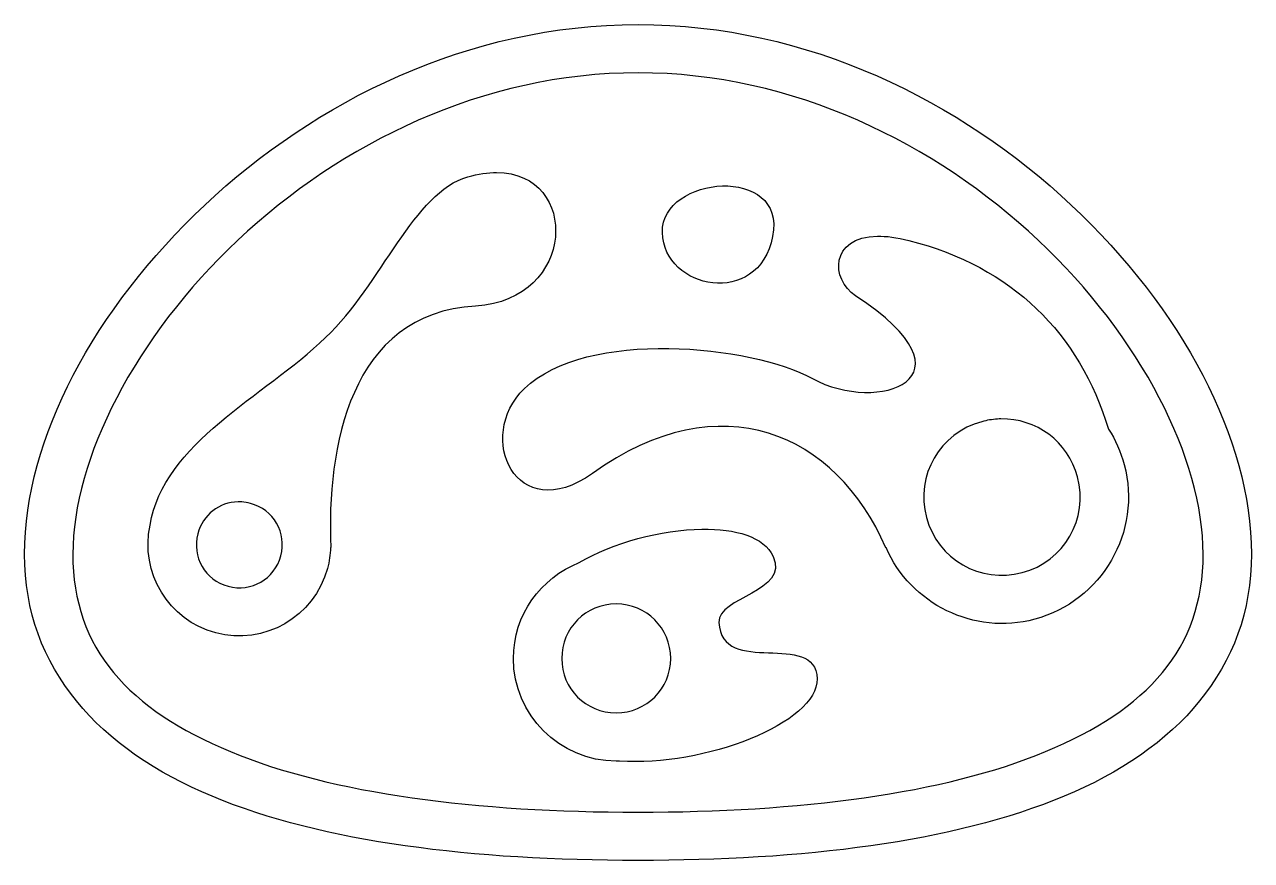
# Model space of a CAD drawing. Header units: centimetres. Extents: x -10 to 10, y -7 to 6.6.
import ezdxf

# ---------------------------------------------------------------- set-up
doc = ezdxf.new("R2010")
doc.units = ezdxf.units.CM
doc.header["$MEASUREMENT"] = 0
doc.layers.add('Layer 1', color=7, linetype='Continuous')

msp = doc.modelspace()

# ---------------------------------------------------------------- linework, layer by layer
at = {"layer": 'Layer 1'}
for points, knots in [([(-0.0369, 6.60325), (-2.81172, 6.60325), (-5.30486, 5.34858), (-7.10661, 3.65676), (-7.10661, 3.65676), (-8.90845, 1.9649), (-10.04783, -0.1618), (-10.04783, -2.04123), (-10.04783, -2.04123), (-10.04783, -3.92066), (-8.81206, -5.23756), (-6.98812, -5.99574), (-6.98812, -5.99574), (-5.16406, -6.75405), (-2.72165, -7.0434), (-0.03694, -7.0434), (-0.03694, -7.0434), (2.64777, -7.0434), (5.09018, -6.75413), (6.9142, -5.99586), (6.9142, -5.99586), (8.73813, -5.2376), (9.97264, -3.92069), (9.97264, -2.04126), (9.97264, -2.04126), (9.97264, -0.16183), (8.83453, 1.96487), (7.03269, 3.65669), (7.03269, 3.65669), (5.23098, 5.34847), (2.73788, 6.60313), (-0.03698, 6.60313), (-0.03698, 6.60313), (-0.03698, 6.60313), (-0.0369, 6.60325), (-0.0369, 6.60325)], [0, 0, 0, 0, 0.1, 0.1, 0.1, 0.1, 0.2, 0.2, 0.2, 0.2, 0.3, 0.3, 0.3, 0.3, 0.4, 0.4, 0.4, 0.4, 0.5, 0.5, 0.5, 0.5, 0.6, 0.6, 0.6, 0.6, 0.7, 0.7, 0.7, 0.7, 0.8, 0.8, 0.8, 0.8, 1, 1, 1, 1]), ([(-0.0369, 5.81522), (2.49942, 5.81522), (4.81381, 4.65855), (6.49256, 3.08223), (6.49256, 3.08223), (8.17127, 1.50591), (9.18465, -0.49159), (9.18465, -2.04118), (9.18465, -2.04118), (9.18465, -3.59077), (8.26762, -4.57843), (6.61114, -5.26703), (6.61114, -5.26703), (4.95457, -5.95563), (2.58945, -6.25536), (-0.03694, -6.25536), (-0.03694, -6.25536), (-2.66333, -6.25536), (-5.0298, -5.95567), (-6.68632, -5.26703), (-6.68632, -5.26703), (-8.3428, -4.57843), (-9.25983, -3.59077), (-9.25983, -2.04118), (-9.25983, -2.04118), (-9.25983, -0.49159), (-8.24645, 1.50591), (-6.5677, 3.08223), (-6.5677, 3.08223), (-4.88899, 4.65847), (-2.57325, 5.81522), (-0.03694, 5.81522), (-0.03694, 5.81522), (-0.03694, 5.81522), (-0.0369, 5.81522), (-0.0369, 5.81522)], [0, 0, 0, 0, 0.1, 0.1, 0.1, 0.1, 0.2, 0.2, 0.2, 0.2, 0.3, 0.3, 0.3, 0.3, 0.4, 0.4, 0.4, 0.4, 0.5, 0.5, 0.5, 0.5, 0.6, 0.6, 0.6, 0.6, 0.7, 0.7, 0.7, 0.7, 0.8, 0.8, 0.8, 0.8, 1, 1, 1, 1]), ([(-2.34433, 4.18779), (-2.48534, 4.1883), (-2.64204, 4.16637), (-2.81341, 4.11796), (-2.81341, 4.11796), (-3.69544, 3.86887), (-4.21566, 2.36904), (-5.13518, 1.49174), (-5.13518, 1.49174), (-6.15269, 0.52095), (-7.77911, -0.21977), (-7.99868, -1.57206), (-7.99868, -1.57206), (-8.16651, -2.34057), (-7.69579, -3.12312), (-6.92871, -3.32869), (-6.92871, -3.32869), (-6.13907, -3.54025), (-5.3165, -3.06544), (-5.10495, -2.27576), (-5.10495, -2.27576), (-5.07446, -2.16212), (-5.05928, -2.04763), (-5.05616, -1.93449), (-5.05616, -1.93449), (-5.05616, -1.93449), (-5.04957, -1.9345), (-5.04957, -1.9345), (-5.04957, -1.9345), (-5.12113, -0.31736), (-4.74351, 1.88857), (-2.6869, 2.00821), (-2.6869, 2.00821), (-1.03931, 2.10406), (-0.98078, 4.18302), (-2.34424, 4.18779), (-2.34424, 4.18779), (-2.34424, 4.18779), (-2.34433, 4.18779), (-2.34433, 4.18779)], [0, 0, 0, 0, 0.09090909, 0.09090909, 0.09090909, 0.09090909, 0.18181818, 0.18181818, 0.18181818, 0.18181818, 0.27272727, 0.27272727, 0.27272727, 0.27272727, 0.36363636, 0.36363636, 0.36363636, 0.36363636, 0.45454545, 0.45454545, 0.45454545, 0.45454545, 0.54545455, 0.54545455, 0.54545455, 0.54545455, 0.63636364, 0.63636364, 0.63636364, 0.63636364, 0.72727273, 0.72727273, 0.72727273, 0.72727273, 0.81818182, 0.81818182, 0.81818182, 0.81818182, 1, 1, 1, 1]), ([(1.33883, 3.96775), (0.8574, 3.95375), (0.34991, 3.67553), (0.36104, 3.20873), (0.36104, 3.20873), (0.38339, 2.27513), (1.92859, 1.96764), (2.1598, 3.14421), (2.1598, 3.14421), (2.27534, 3.73245), (1.82022, 3.98175), (1.33879, 3.96775), (1.33879, 3.96775), (1.33879, 3.96775), (1.33883, 3.96775), (1.33883, 3.96775)], [0, 0, 0, 0, 0.2, 0.2, 0.2, 0.2, 0.4, 0.4, 0.4, 0.4, 0.6, 0.6, 0.6, 0.6, 1, 1, 1, 1]), ([(3.86891, 3.14809), (3.09205, 3.13502), (3.10559, 2.44262), (3.51175, 2.17561), (3.51175, 2.17561), (5.58852, 0.81084), (3.86908, 0.24263), (2.80814, 0.82497), (2.80814, 0.82497), (1.80981, 1.37307), (-0.87903, 1.64134), (-1.89232, 0.65883), (-1.89232, 0.65883), (-2.69933, -0.12351), (-2.02979, -1.6152), (-0.77879, -0.72344), (-0.77879, -0.72344), (1.31417, 0.76825), (3.18922, -0.06279), (4.00727, -1.93703), (4.00727, -1.93703), (4.00727, -1.93703), (4.00997, -1.93576), (4.00997, -1.93576), (4.00997, -1.93576), (4.41048, -2.85481), (5.43989, -3.37284), (6.43589, -3.10592), (6.43589, -3.10592), (7.53243, -2.81214), (8.18982, -1.67499), (7.896, -0.5785), (7.896, -0.5785), (7.83975, -0.36859), (7.75221, -0.17537), (7.64034, -0.00122), (7.64034, -0.00122), (7.15946, 1.56262), (6.07751, 2.64621), (4.38421, 3.07831), (4.38421, 3.07831), (4.18357, 3.1295), (4.01279, 3.15054), (3.86892, 3.14814), (3.86892, 3.14814), (3.86892, 3.14814), (3.86891, 3.14809), (3.86891, 3.14809)], [0, 0, 0, 0, 0.07692308, 0.07692308, 0.07692308, 0.07692308, 0.15384615, 0.15384615, 0.15384615, 0.15384615, 0.23076923, 0.23076923, 0.23076923, 0.23076923, 0.30769231, 0.30769231, 0.30769231, 0.30769231, 0.38461538, 0.38461538, 0.38461538, 0.38461538, 0.46153846, 0.46153846, 0.46153846, 0.46153846, 0.53846154, 0.53846154, 0.53846154, 0.53846154, 0.61538462, 0.61538462, 0.61538462, 0.61538462, 0.69230769, 0.69230769, 0.69230769, 0.69230769, 0.76923077, 0.76923077, 0.76923077, 0.76923077, 0.84615385, 0.84615385, 0.84615385, 0.84615385, 1, 1, 1, 1]), ([(5.8837, 0.16471), (6.45655, 0.17538), (6.97868, -0.20068), (7.13432, -0.78141), (7.13432, -0.78141), (7.31788, -1.46656), (6.91673, -2.16072), (6.23163, -2.34432), (6.23163, -2.34432), (5.54653, -2.52792), (4.85371, -2.12808), (4.67015, -1.44298), (4.67015, -1.44298), (4.48659, -0.75783), (4.88635, -0.06367), (5.57149, 0.11993), (5.57149, 0.11993), (5.65709, 0.14287), (5.74354, 0.15683), (5.82846, 0.1621), (5.82846, 0.1621), (5.84701, 0.16324), (5.86527, 0.16438), (5.8837, 0.16471)], [0, 0, 0, 0, 0.14285714, 0.14285714, 0.14285714, 0.14285714, 0.28571429, 0.28571429, 0.28571429, 0.28571429, 0.42857143, 0.42857143, 0.42857143, 0.42857143, 0.57142857, 0.57142857, 0.57142857, 0.57142857, 0.71428571, 0.71428571, 0.71428571, 0.71428571, 1, 1, 1, 1]), ([(-6.5637, -1.18863), (-6.54346, -1.18812), (-6.52356, -1.18863), (-6.5031, -1.1899), (-6.5031, -1.1899), (-6.45629, -1.19294), (-6.40932, -1.20099), (-6.36205, -1.21364), (-6.36205, -1.21364), (-5.9838, -1.31505), (-5.76525, -1.69334), (-5.86658, -2.07155), (-5.86658, -2.07155), (-5.96795, -2.4498), (-6.3462, -2.66835), (-6.72445, -2.56702), (-6.72445, -2.56702), (-7.1027, -2.46569), (-7.32121, -2.08744), (-7.21992, -1.70915), (-7.21992, -1.70915), (-7.13672, -1.39888), (-6.86664, -1.19563), (-6.56362, -1.18871), (-6.56362, -1.18871), (-6.56362, -1.18871), (-6.5637, -1.18863), (-6.5637, -1.18863)], [0, 0, 0, 0, 0.125, 0.125, 0.125, 0.125, 0.25, 0.25, 0.25, 0.25, 0.375, 0.375, 0.375, 0.375, 0.5, 0.5, 0.5, 0.5, 0.625, 0.625, 0.625, 0.625, 0.75, 0.75, 0.75, 0.75, 1, 1, 1, 1]), ([(1.00672, -1.63401), (0.34004, -1.64308), (-0.45752, -1.8564), (-0.99491, -2.18093), (-0.99491, -2.18093), (-1.62195, -2.42441), (-2.07019, -3.03534), (-2.07019, -3.74502), (-2.07019, -3.74502), (-2.07019, -4.66618), (-1.31509, -5.4212), (-0.39401, -5.4212), (-0.39401, -5.4212), (-0.37588, -5.4212), (-0.358, -5.42048), (-0.34003, -5.41993), (-0.34003, -5.41993), (1.03119, -5.52299), (2.90585, -4.79652), (2.88455, -4.07844), (2.88455, -4.07844), (2.86039, -3.2619), (1.32632, -4.06705), (1.28217, -3.15597), (1.28217, -3.15597), (1.26235, -2.745), (2.43757, -2.65358), (2.16896, -2.08069), (2.16896, -2.08069), (2.01766, -1.75768), (1.55668, -1.62654), (1.00681, -1.63396), (1.00681, -1.63396), (1.00681, -1.63396), (1.00672, -1.63401), (1.00672, -1.63401)], [0, 0, 0, 0, 0.1, 0.1, 0.1, 0.1, 0.2, 0.2, 0.2, 0.2, 0.3, 0.3, 0.3, 0.3, 0.4, 0.4, 0.4, 0.4, 0.5, 0.5, 0.5, 0.5, 0.6, 0.6, 0.6, 0.6, 0.7, 0.7, 0.7, 0.7, 0.8, 0.8, 0.8, 0.8, 1, 1, 1, 1]), ([(-0.39402, -2.85561), (0.10116, -2.85561), (0.49547, -3.24988), (0.49547, -3.74502), (0.49547, -3.74502), (0.49547, -4.24028), (0.1012, -4.6332), (-0.39402, -4.6332), (-0.39402, -4.6332), (-0.8892, -4.6332), (-1.28216, -4.24028), (-1.28216, -3.74502), (-1.28216, -3.74502), (-1.28216, -3.2498), (-0.88915, -2.85557), (-0.39402, -2.85557), (-0.39402, -2.85557), (-0.39402, -2.85557), (-0.39402, -2.85561), (-0.39402, -2.85561)], [0, 0, 0, 0, 0.16666667, 0.16666667, 0.16666667, 0.16666667, 0.33333333, 0.33333333, 0.33333333, 0.33333333, 0.5, 0.5, 0.5, 0.5, 0.66666667, 0.66666667, 0.66666667, 0.66666667, 1, 1, 1, 1])]:
    msp.add_open_spline(points, degree=3, knots=knots, dxfattribs=at)

doc.saveas('drawing.dxf')
